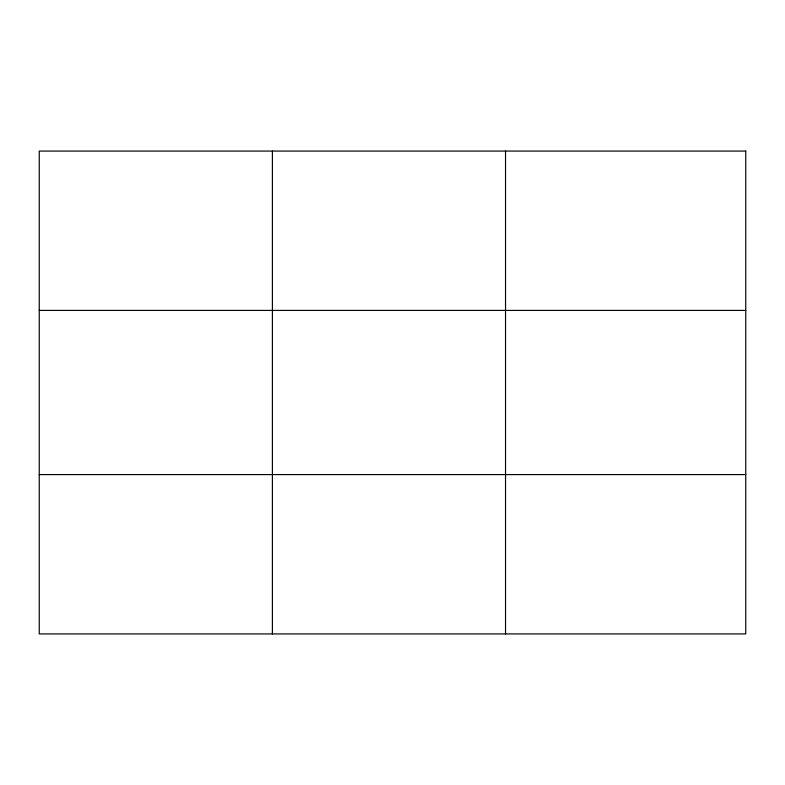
<?xml version="1.0" encoding="UTF-8"?>
<svg xmlns="http://www.w3.org/2000/svg" width="785" height="785" viewBox="0 0 785 785"><rect width="100%" height="100%" fill="white"/><g stroke="black" fill="none" stroke-linecap="round" stroke-linejoin="round"><path stroke-width="1.18" d="M272.395 151.073L272.395 633.927M505.54 151.073L505.54 633.927M39.25 310.418L745.75 310.418M39.25 474.582L745.75 474.582M745.75 151.073L745.75 633.927L39.25 633.927L39.25 151.073L745.75 151.073"/></g></svg>
